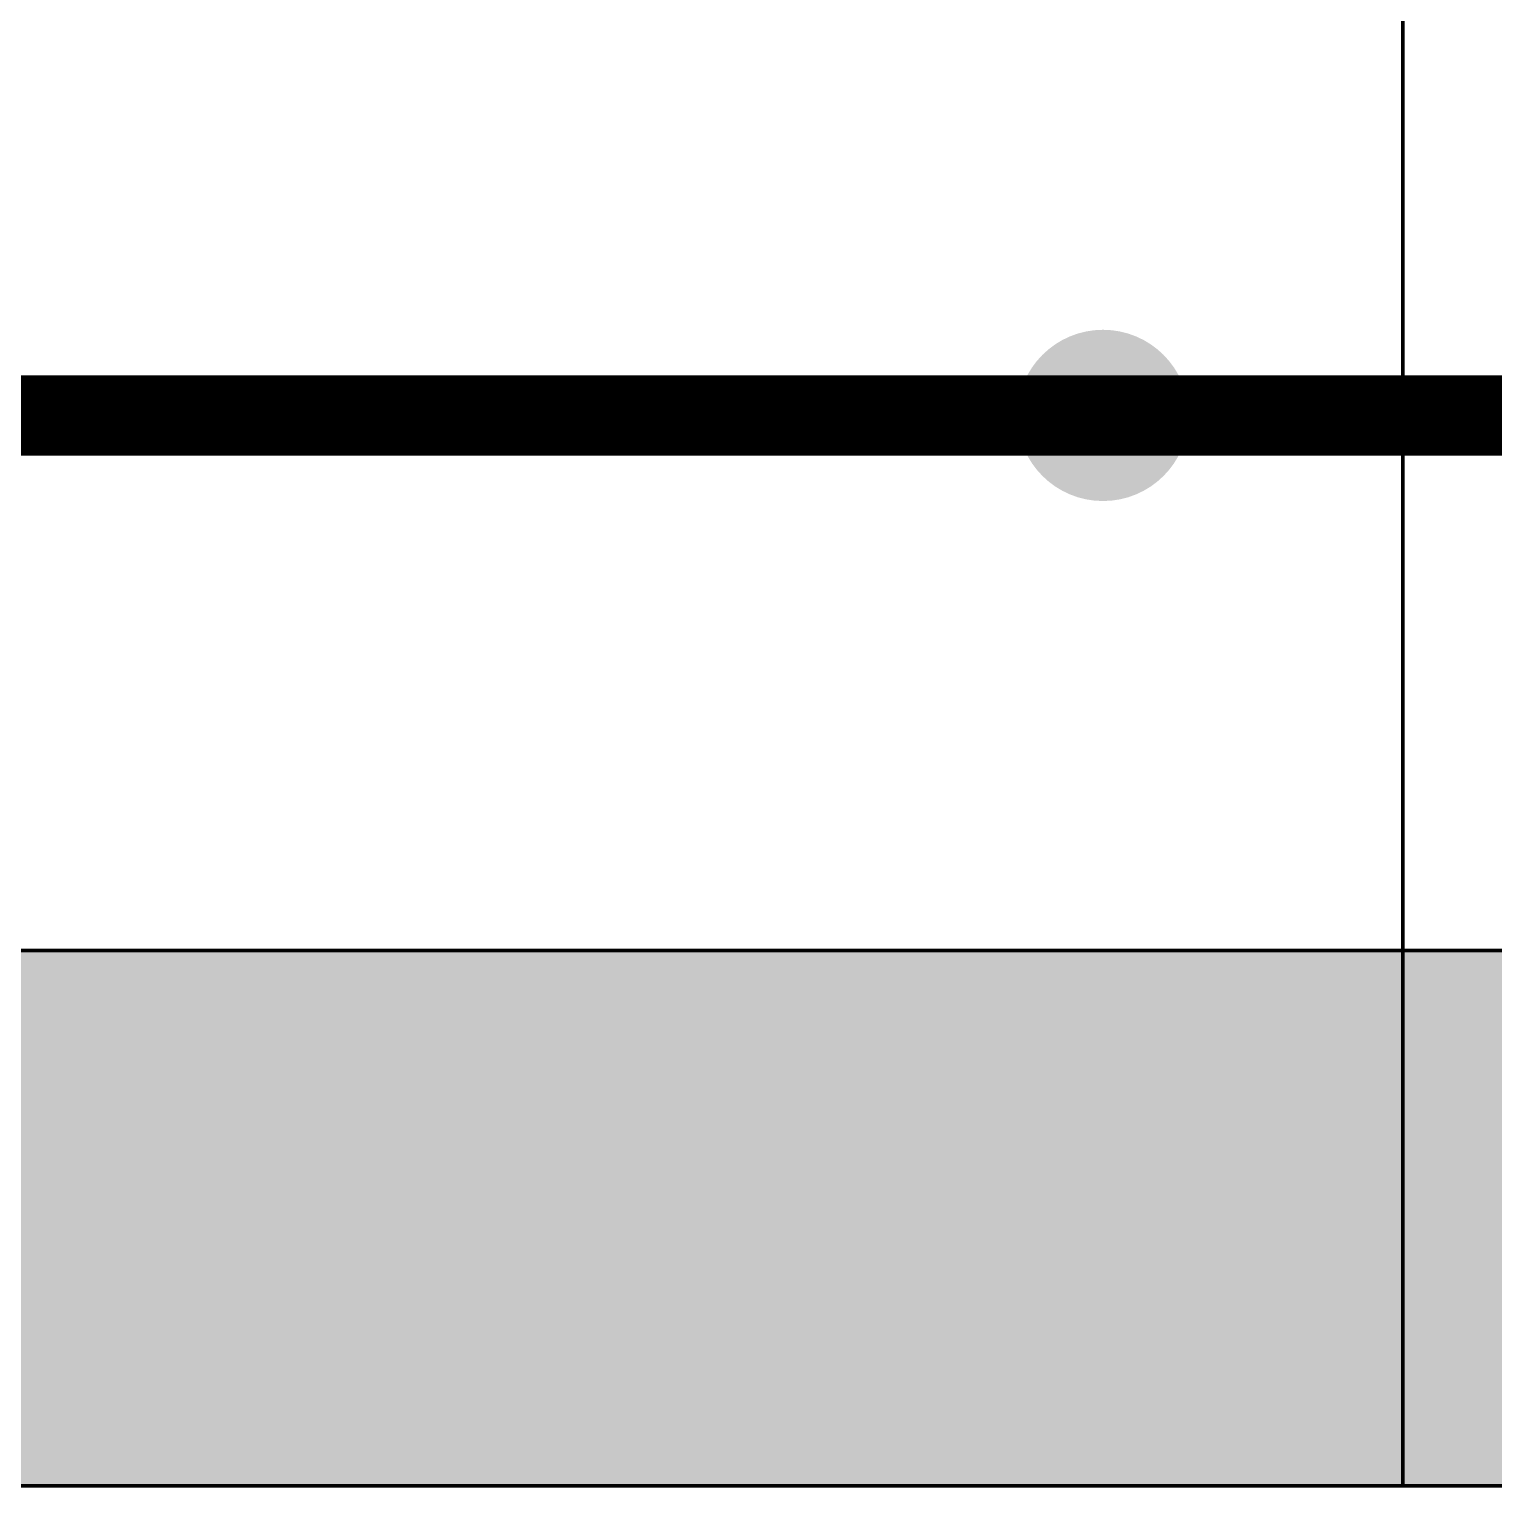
# Model space of a CAD drawing. Header units: millimetres. Extents: x -116965 to 323937, y 291661 to 566926.
# Drawn here: x -46088.8 to -45815.2, y 304837.4 to 305109.5 of the extents above; entities that cross this region are included whole.
import ezdxf

# ---------------------------------------------------------------- set-up
doc = ezdxf.new("R2010")
doc.units = ezdxf.units.MM
doc.layers.get('0').update_dxf_attribs({"lineweight": 18})
doc.layers.add('C00-00-00', color=7, linetype='Continuous')
doc.layers.add('C34-3A-40', color=7, linetype='Continuous', true_color=0x343a40)
doc.layers.add('C62-64-69', color=7, linetype='Continuous', true_color=0x626469)

msp = doc.modelspace()

# ---------------------------------------------------------------- hatches: boundary and pattern name
at = {"layer": 'C00-00-00'}
h = msp.add_hatch(color=256, dxfattribs=at)
edge = h.paths.add_edge_path()
edge.add_arc((-45888.231696, 305037.326092), 15.997765, 0, 360)
at = {"layer": 'C34-3A-40'}
h = msp.add_hatch(color=256, dxfattribs=at)
h.dxf.hatch_style = 2
h.paths.add_polyline_path([(-46532.141806, 304937.340052), (-45832.239512, 304937.340052), (-45832.239512, 304837.354008), (-46532.141806, 304837.354008)])
h = msp.add_hatch(color=256, dxfattribs=at)
h.dxf.hatch_style = 2
h.paths.add_polyline_path([(-45832.239512, 304937.340052), (-45432.267431, 304937.340052), (-45432.267431, 304837.354008), (-45832.239512, 304837.354008)])
at = {"layer": 'C62-64-69'}
h = msp.add_hatch(color=256, dxfattribs=at)
h.dxf.hatch_style = 2
h.paths.add_polyline_path([(-46116.199871, 304928.341308), (-46084.204337, 304928.341308), (-46084.204337, 304921.342283), (-46116.199871, 304921.342283)])
h = msp.add_hatch(color=256, dxfattribs=at)
h.dxf.hatch_style = 2
h.paths.add_polyline_path([(-46084.204337, 304928.341308), (-46052.208806, 304928.341308), (-46052.208806, 304921.342283), (-46084.204337, 304921.342283)])
h = msp.add_hatch(color=256, dxfattribs=at)
h.dxf.hatch_style = 2
h.paths.add_polyline_path([(-46084.204337, 304928.341308), (-46052.208806, 304928.341308), (-46052.208806, 304921.342283), (-46084.204337, 304921.342283)])
h = msp.add_hatch(color=256, dxfattribs=at)
h.dxf.hatch_style = 2
h.paths.add_polyline_path([(-46052.208806, 304928.341308), (-46020.213271, 304928.341308), (-46020.213271, 304921.342283), (-46052.208806, 304921.342283)])
h = msp.add_hatch(color=256, dxfattribs=at)
h.dxf.hatch_style = 2
h.paths.add_polyline_path([(-46052.208806, 304928.341308), (-46020.213271, 304928.341308), (-46020.213271, 304921.342283), (-46052.208806, 304921.342283)])
h = msp.add_hatch(color=256, dxfattribs=at)
h.dxf.hatch_style = 2
h.paths.add_polyline_path([(-46020.213271, 304928.341308), (-45988.217737, 304928.341308), (-45988.217737, 304921.342283), (-46020.213271, 304921.342283)])
h = msp.add_hatch(color=256, dxfattribs=at)
h.dxf.hatch_style = 2
h.paths.add_polyline_path([(-46020.213271, 304928.341308), (-45988.217737, 304928.341308), (-45988.217737, 304921.342283), (-46020.213271, 304921.342283)])
h = msp.add_hatch(color=256, dxfattribs=at)
h.dxf.hatch_style = 2
h.paths.add_polyline_path([(-45988.217737, 304928.341308), (-45956.222206, 304928.341308), (-45956.222206, 304921.342283), (-45988.217737, 304921.342283)])
h = msp.add_hatch(color=256, dxfattribs=at)
h.dxf.hatch_style = 2
h.paths.add_polyline_path([(-45988.217737, 304928.341308), (-45956.222206, 304928.341308), (-45956.222206, 304921.342283), (-45988.217737, 304921.342283)])
h = msp.add_hatch(color=256, dxfattribs=at)
h.dxf.hatch_style = 2
h.paths.add_polyline_path([(-45956.222206, 304928.341308), (-45924.226671, 304928.341308), (-45924.226671, 304921.342283), (-45956.222206, 304921.342283)])
h = msp.add_hatch(color=256, dxfattribs=at)
h.dxf.hatch_style = 2
h.paths.add_polyline_path([(-45924.226671, 304928.341308), (-45892.231137, 304928.341308), (-45892.231137, 304921.342283), (-45924.226671, 304921.342283)])
h = msp.add_hatch(color=256, dxfattribs=at)
h.dxf.hatch_style = 2
h.paths.add_polyline_path([(-45924.226671, 304928.341308), (-45892.231137, 304928.341308), (-45892.231137, 304921.342283), (-45924.226671, 304921.342283)])
h = msp.add_hatch(color=256, dxfattribs=at)
h.dxf.hatch_style = 2
h.paths.add_polyline_path([(-45892.231137, 304928.341308), (-45860.235606, 304928.341308), (-45860.235606, 304921.342283), (-45892.231137, 304921.342283)])
h = msp.add_hatch(color=256, dxfattribs=at)
h.dxf.hatch_style = 2
h.paths.add_polyline_path([(-45892.231137, 304928.341308), (-45860.235606, 304928.341308), (-45860.235606, 304921.342283), (-45892.231137, 304921.342283)])
h = msp.add_hatch(color=256, dxfattribs=at)
h.dxf.hatch_style = 2
h.paths.add_polyline_path([(-45860.235606, 304928.341308), (-45828.240071, 304928.341308), (-45828.240071, 304921.342283), (-45860.235606, 304921.342283)])
h = msp.add_hatch(color=256, dxfattribs=at)
h.dxf.hatch_style = 2
h.paths.add_polyline_path([(-45832.239512, 304928.341308), (-45800.243981, 304928.341308), (-45800.243981, 304921.342283), (-45832.239512, 304921.342283)])
h = msp.add_hatch(color=256, dxfattribs=at)
h.dxf.hatch_style = 2
h.paths.add_polyline_path([(-46116.199871, 304921.342283), (-46084.204337, 304921.342283), (-46084.204337, 304919.342564), (-46116.199871, 304919.342564)])
h = msp.add_hatch(color=256, dxfattribs=at)
h.dxf.hatch_style = 2
h.paths.add_polyline_path([(-46084.204337, 304921.342283), (-46052.208806, 304921.342283), (-46052.208806, 304919.342564), (-46084.204337, 304919.342564)])
h = msp.add_hatch(color=256, dxfattribs=at)
h.dxf.hatch_style = 2
h.paths.add_polyline_path([(-46084.204337, 304921.342283), (-46052.208806, 304921.342283), (-46052.208806, 304919.342564), (-46084.204337, 304919.342564)])
h = msp.add_hatch(color=256, dxfattribs=at)
h.dxf.hatch_style = 2
h.paths.add_polyline_path([(-46052.208806, 304921.342283), (-46020.213271, 304921.342283), (-46020.213271, 304919.342564), (-46052.208806, 304919.342564)])
h = msp.add_hatch(color=256, dxfattribs=at)
h.dxf.hatch_style = 2
h.paths.add_polyline_path([(-46052.208806, 304921.342283), (-46020.213271, 304921.342283), (-46020.213271, 304919.342564), (-46052.208806, 304919.342564)])
h = msp.add_hatch(color=256, dxfattribs=at)
h.dxf.hatch_style = 2
h.paths.add_polyline_path([(-46020.213271, 304921.342283), (-45988.217737, 304921.342283), (-45988.217737, 304919.342564), (-46020.213271, 304919.342564)])
h = msp.add_hatch(color=256, dxfattribs=at)
h.dxf.hatch_style = 2
h.paths.add_polyline_path([(-46020.213271, 304921.342283), (-45988.217737, 304921.342283), (-45988.217737, 304919.342564), (-46020.213271, 304919.342564)])
h = msp.add_hatch(color=256, dxfattribs=at)
h.dxf.hatch_style = 2
h.paths.add_polyline_path([(-45988.217737, 304921.342283), (-45956.222206, 304921.342283), (-45956.222206, 304919.342564), (-45988.217737, 304919.342564)])
h = msp.add_hatch(color=256, dxfattribs=at)
h.dxf.hatch_style = 2
h.paths.add_polyline_path([(-45988.217737, 304921.342283), (-45956.222206, 304921.342283), (-45956.222206, 304919.342564), (-45988.217737, 304919.342564)])
h = msp.add_hatch(color=256, dxfattribs=at)
h.dxf.hatch_style = 2
h.paths.add_polyline_path([(-45956.222206, 304921.342283), (-45924.226671, 304921.342283), (-45924.226671, 304919.342564), (-45956.222206, 304919.342564)])
h = msp.add_hatch(color=256, dxfattribs=at)
h.dxf.hatch_style = 2
h.paths.add_polyline_path([(-45924.226671, 304921.342283), (-45892.231137, 304921.342283), (-45892.231137, 304919.342564), (-45924.226671, 304919.342564)])
h = msp.add_hatch(color=256, dxfattribs=at)
h.dxf.hatch_style = 2
h.paths.add_polyline_path([(-45924.226671, 304921.342283), (-45892.231137, 304921.342283), (-45892.231137, 304919.342564), (-45924.226671, 304919.342564)])
h = msp.add_hatch(color=256, dxfattribs=at)
h.dxf.hatch_style = 2
h.paths.add_polyline_path([(-45892.231137, 304921.342283), (-45860.235606, 304921.342283), (-45860.235606, 304919.342564), (-45892.231137, 304919.342564)])
h = msp.add_hatch(color=256, dxfattribs=at)
h.dxf.hatch_style = 2
h.paths.add_polyline_path([(-45892.231137, 304921.342283), (-45860.235606, 304921.342283), (-45860.235606, 304919.342564), (-45892.231137, 304919.342564)])
h = msp.add_hatch(color=256, dxfattribs=at)
h.dxf.hatch_style = 2
h.paths.add_polyline_path([(-45860.235606, 304921.342283), (-45828.240071, 304921.342283), (-45828.240071, 304919.342564), (-45860.235606, 304919.342564)])
h = msp.add_hatch(color=256, dxfattribs=at)
h.dxf.hatch_style = 2
h.paths.add_polyline_path([(-45832.239512, 304921.342283), (-45800.243981, 304921.342283), (-45800.243981, 304919.342564), (-45832.239512, 304919.342564)])
h = msp.add_hatch(color=256, dxfattribs=at)
h.dxf.hatch_style = 2
h.paths.add_polyline_path([(-46116.199871, 304919.342564), (-46084.204337, 304919.342564), (-46084.204337, 304912.343539), (-46116.199871, 304912.343539)])
h = msp.add_hatch(color=256, dxfattribs=at)
h.dxf.hatch_style = 2
h.paths.add_polyline_path([(-46084.204337, 304919.342564), (-46052.208806, 304919.342564), (-46052.208806, 304912.343539), (-46084.204337, 304912.343539)])
h = msp.add_hatch(color=256, dxfattribs=at)
h.dxf.hatch_style = 2
h.paths.add_polyline_path([(-46084.204337, 304919.342564), (-46052.208806, 304919.342564), (-46052.208806, 304912.343539), (-46084.204337, 304912.343539)])
h = msp.add_hatch(color=256, dxfattribs=at)
h.dxf.hatch_style = 2
h.paths.add_polyline_path([(-46052.208806, 304919.342564), (-46020.213271, 304919.342564), (-46020.213271, 304912.343539), (-46052.208806, 304912.343539)])
h = msp.add_hatch(color=256, dxfattribs=at)
h.dxf.hatch_style = 2
h.paths.add_polyline_path([(-46052.208806, 304919.342564), (-46020.213271, 304919.342564), (-46020.213271, 304912.343539), (-46052.208806, 304912.343539)])
h = msp.add_hatch(color=256, dxfattribs=at)
h.dxf.hatch_style = 2
h.paths.add_polyline_path([(-46020.213271, 304919.342564), (-45988.217737, 304919.342564), (-45988.217737, 304912.343539), (-46020.213271, 304912.343539)])
h = msp.add_hatch(color=256, dxfattribs=at)
h.dxf.hatch_style = 2
h.paths.add_polyline_path([(-46020.213271, 304919.342564), (-45988.217737, 304919.342564), (-45988.217737, 304912.343539), (-46020.213271, 304912.343539)])
h = msp.add_hatch(color=256, dxfattribs=at)
h.dxf.hatch_style = 2
h.paths.add_polyline_path([(-45988.217737, 304919.342564), (-45956.222206, 304919.342564), (-45956.222206, 304912.343539), (-45988.217737, 304912.343539)])
h = msp.add_hatch(color=256, dxfattribs=at)
h.dxf.hatch_style = 2
h.paths.add_polyline_path([(-45988.217737, 304919.342564), (-45956.222206, 304919.342564), (-45956.222206, 304912.343539), (-45988.217737, 304912.343539)])
h = msp.add_hatch(color=256, dxfattribs=at)
h.dxf.hatch_style = 2
h.paths.add_polyline_path([(-45956.222206, 304919.342564), (-45924.226671, 304919.342564), (-45924.226671, 304912.343539), (-45956.222206, 304912.343539)])
h = msp.add_hatch(color=256, dxfattribs=at)
h.dxf.hatch_style = 2
h.paths.add_polyline_path([(-45924.226671, 304919.342564), (-45892.231137, 304919.342564), (-45892.231137, 304912.343539), (-45924.226671, 304912.343539)])
h = msp.add_hatch(color=256, dxfattribs=at)
h.dxf.hatch_style = 2
h.paths.add_polyline_path([(-45924.226671, 304919.342564), (-45892.231137, 304919.342564), (-45892.231137, 304912.343539), (-45924.226671, 304912.343539)])
h = msp.add_hatch(color=256, dxfattribs=at)
h.dxf.hatch_style = 2
h.paths.add_polyline_path([(-45892.231137, 304919.342564), (-45860.235606, 304919.342564), (-45860.235606, 304912.343539), (-45892.231137, 304912.343539)])
h = msp.add_hatch(color=256, dxfattribs=at)
h.dxf.hatch_style = 2
h.paths.add_polyline_path([(-45892.231137, 304919.342564), (-45860.235606, 304919.342564), (-45860.235606, 304912.343539), (-45892.231137, 304912.343539)])
h = msp.add_hatch(color=256, dxfattribs=at)
h.dxf.hatch_style = 2
h.paths.add_polyline_path([(-45860.235606, 304919.342564), (-45828.240071, 304919.342564), (-45828.240071, 304912.343539), (-45860.235606, 304912.343539)])
h = msp.add_hatch(color=256, dxfattribs=at)
h.dxf.hatch_style = 2
h.paths.add_polyline_path([(-45832.239512, 304919.342564), (-45800.243981, 304919.342564), (-45800.243981, 304912.343539), (-45832.239512, 304912.343539)])
h = msp.add_hatch(color=256, dxfattribs=at)
h.dxf.hatch_style = 2
h.paths.add_polyline_path([(-46116.199871, 304912.343539), (-46084.204337, 304912.343539), (-46084.204337, 304910.34382), (-46116.199871, 304910.34382)])
h = msp.add_hatch(color=256, dxfattribs=at)
h.dxf.hatch_style = 2
h.paths.add_polyline_path([(-46084.204337, 304912.343539), (-46052.208806, 304912.343539), (-46052.208806, 304910.34382), (-46084.204337, 304910.34382)])
h = msp.add_hatch(color=256, dxfattribs=at)
h.dxf.hatch_style = 2
h.paths.add_polyline_path([(-46084.204337, 304912.343539), (-46052.208806, 304912.343539), (-46052.208806, 304910.34382), (-46084.204337, 304910.34382)])
h = msp.add_hatch(color=256, dxfattribs=at)
h.dxf.hatch_style = 2
h.paths.add_polyline_path([(-46052.208806, 304912.343539), (-46020.213271, 304912.343539), (-46020.213271, 304910.34382), (-46052.208806, 304910.34382)])
h = msp.add_hatch(color=256, dxfattribs=at)
h.dxf.hatch_style = 2
h.paths.add_polyline_path([(-46052.208806, 304912.343539), (-46020.213271, 304912.343539), (-46020.213271, 304910.34382), (-46052.208806, 304910.34382)])
h = msp.add_hatch(color=256, dxfattribs=at)
h.dxf.hatch_style = 2
h.paths.add_polyline_path([(-46020.213271, 304912.343539), (-45988.217737, 304912.343539), (-45988.217737, 304910.34382), (-46020.213271, 304910.34382)])
h = msp.add_hatch(color=256, dxfattribs=at)
h.dxf.hatch_style = 2
h.paths.add_polyline_path([(-46020.213271, 304912.343539), (-45988.217737, 304912.343539), (-45988.217737, 304910.34382), (-46020.213271, 304910.34382)])
h = msp.add_hatch(color=256, dxfattribs=at)
h.dxf.hatch_style = 2
h.paths.add_polyline_path([(-45988.217737, 304912.343539), (-45956.222206, 304912.343539), (-45956.222206, 304910.34382), (-45988.217737, 304910.34382)])
h = msp.add_hatch(color=256, dxfattribs=at)
h.dxf.hatch_style = 2
h.paths.add_polyline_path([(-45988.217737, 304912.343539), (-45956.222206, 304912.343539), (-45956.222206, 304910.34382), (-45988.217737, 304910.34382)])
h = msp.add_hatch(color=256, dxfattribs=at)
h.dxf.hatch_style = 2
h.paths.add_polyline_path([(-45956.222206, 304912.343539), (-45924.226671, 304912.343539), (-45924.226671, 304910.34382), (-45956.222206, 304910.34382)])
h = msp.add_hatch(color=256, dxfattribs=at)
h.dxf.hatch_style = 2
h.paths.add_polyline_path([(-45924.226671, 304912.343539), (-45892.231137, 304912.343539), (-45892.231137, 304910.34382), (-45924.226671, 304910.34382)])
h = msp.add_hatch(color=256, dxfattribs=at)
h.dxf.hatch_style = 2
h.paths.add_polyline_path([(-45924.226671, 304912.343539), (-45892.231137, 304912.343539), (-45892.231137, 304910.34382), (-45924.226671, 304910.34382)])
h = msp.add_hatch(color=256, dxfattribs=at)
h.dxf.hatch_style = 2
h.paths.add_polyline_path([(-45892.231137, 304912.343539), (-45860.235606, 304912.343539), (-45860.235606, 304910.34382), (-45892.231137, 304910.34382)])
h = msp.add_hatch(color=256, dxfattribs=at)
h.dxf.hatch_style = 2
h.paths.add_polyline_path([(-45892.231137, 304912.343539), (-45860.235606, 304912.343539), (-45860.235606, 304910.34382), (-45892.231137, 304910.34382)])
h = msp.add_hatch(color=256, dxfattribs=at)
h.dxf.hatch_style = 2
h.paths.add_polyline_path([(-45860.235606, 304912.343539), (-45828.240071, 304912.343539), (-45828.240071, 304910.34382), (-45860.235606, 304910.34382)])
h = msp.add_hatch(color=256, dxfattribs=at)
h.dxf.hatch_style = 2
h.paths.add_polyline_path([(-45832.239512, 304912.343539), (-45800.243981, 304912.343539), (-45800.243981, 304910.34382), (-45832.239512, 304910.34382)])
h = msp.add_hatch(color=256, dxfattribs=at)
h.dxf.hatch_style = 2
h.paths.add_polyline_path([(-46116.199871, 304910.34382), (-46084.204337, 304910.34382), (-46084.204337, 304903.344795), (-46116.199871, 304903.344795)])
h = msp.add_hatch(color=256, dxfattribs=at)
h.dxf.hatch_style = 2
h.paths.add_polyline_path([(-46084.204337, 304910.34382), (-46052.208806, 304910.34382), (-46052.208806, 304903.344795), (-46084.204337, 304903.344795)])
h = msp.add_hatch(color=256, dxfattribs=at)
h.dxf.hatch_style = 2
h.paths.add_polyline_path([(-46084.204337, 304910.34382), (-46052.208806, 304910.34382), (-46052.208806, 304903.344795), (-46084.204337, 304903.344795)])
h = msp.add_hatch(color=256, dxfattribs=at)
h.dxf.hatch_style = 2
h.paths.add_polyline_path([(-46052.208806, 304910.34382), (-46020.213271, 304910.34382), (-46020.213271, 304903.344795), (-46052.208806, 304903.344795)])
h = msp.add_hatch(color=256, dxfattribs=at)
h.dxf.hatch_style = 2
h.paths.add_polyline_path([(-46052.208806, 304910.34382), (-46020.213271, 304910.34382), (-46020.213271, 304903.344795), (-46052.208806, 304903.344795)])
h = msp.add_hatch(color=256, dxfattribs=at)
h.dxf.hatch_style = 2
h.paths.add_polyline_path([(-46020.213271, 304910.34382), (-45988.217737, 304910.34382), (-45988.217737, 304903.344795), (-46020.213271, 304903.344795)])
h = msp.add_hatch(color=256, dxfattribs=at)
h.dxf.hatch_style = 2
h.paths.add_polyline_path([(-46020.213271, 304910.34382), (-45988.217737, 304910.34382), (-45988.217737, 304903.344795), (-46020.213271, 304903.344795)])
h = msp.add_hatch(color=256, dxfattribs=at)
h.dxf.hatch_style = 2
h.paths.add_polyline_path([(-45988.217737, 304910.34382), (-45956.222206, 304910.34382), (-45956.222206, 304903.344795), (-45988.217737, 304903.344795)])
h = msp.add_hatch(color=256, dxfattribs=at)
h.dxf.hatch_style = 2
h.paths.add_polyline_path([(-45988.217737, 304910.34382), (-45956.222206, 304910.34382), (-45956.222206, 304903.344795), (-45988.217737, 304903.344795)])
h = msp.add_hatch(color=256, dxfattribs=at)
h.dxf.hatch_style = 2
h.paths.add_polyline_path([(-45956.222206, 304910.34382), (-45924.226671, 304910.34382), (-45924.226671, 304903.344795), (-45956.222206, 304903.344795)])
h = msp.add_hatch(color=256, dxfattribs=at)
h.dxf.hatch_style = 2
h.paths.add_polyline_path([(-45924.226671, 304910.34382), (-45892.231137, 304910.34382), (-45892.231137, 304903.344795), (-45924.226671, 304903.344795)])
h = msp.add_hatch(color=256, dxfattribs=at)
h.dxf.hatch_style = 2
h.paths.add_polyline_path([(-45924.226671, 304910.34382), (-45892.231137, 304910.34382), (-45892.231137, 304903.344795), (-45924.226671, 304903.344795)])
h = msp.add_hatch(color=256, dxfattribs=at)
h.dxf.hatch_style = 2
h.paths.add_polyline_path([(-45892.231137, 304910.34382), (-45860.235606, 304910.34382), (-45860.235606, 304903.344795), (-45892.231137, 304903.344795)])
h = msp.add_hatch(color=256, dxfattribs=at)
h.dxf.hatch_style = 2
h.paths.add_polyline_path([(-45892.231137, 304910.34382), (-45860.235606, 304910.34382), (-45860.235606, 304903.344795), (-45892.231137, 304903.344795)])
h = msp.add_hatch(color=256, dxfattribs=at)
h.dxf.hatch_style = 2
h.paths.add_polyline_path([(-45860.235606, 304910.34382), (-45828.240071, 304910.34382), (-45828.240071, 304903.344795), (-45860.235606, 304903.344795)])
h = msp.add_hatch(color=256, dxfattribs=at)
h.dxf.hatch_style = 2
h.paths.add_polyline_path([(-45832.239512, 304910.34382), (-45800.243981, 304910.34382), (-45800.243981, 304903.344795), (-45832.239512, 304903.344795)])
h = msp.add_hatch(color=256, dxfattribs=at)
h.dxf.hatch_style = 2
h.paths.add_polyline_path([(-46116.199871, 304903.344795), (-46084.204337, 304903.344795), (-46084.204337, 304901.345077), (-46116.199871, 304901.345077)])
h = msp.add_hatch(color=256, dxfattribs=at)
h.dxf.hatch_style = 2
h.paths.add_polyline_path([(-46116.199871, 304901.345077), (-46084.204337, 304901.345077), (-46084.204337, 304894.346051), (-46116.199871, 304894.346051)])
h = msp.add_hatch(color=256, dxfattribs=at)
h.dxf.hatch_style = 2
h.paths.add_polyline_path([(-46084.204337, 304903.344795), (-46052.208806, 304903.344795), (-46052.208806, 304901.345077), (-46084.204337, 304901.345077)])
h = msp.add_hatch(color=256, dxfattribs=at)
h.dxf.hatch_style = 2
h.paths.add_polyline_path([(-46084.204337, 304903.344795), (-46052.208806, 304903.344795), (-46052.208806, 304901.345077), (-46084.204337, 304901.345077)])
h = msp.add_hatch(color=256, dxfattribs=at)
h.dxf.hatch_style = 2
h.paths.add_polyline_path([(-46084.204337, 304901.345077), (-46052.208806, 304901.345077), (-46052.208806, 304894.346051), (-46084.204337, 304894.346051)])
h = msp.add_hatch(color=256, dxfattribs=at)
h.dxf.hatch_style = 2
h.paths.add_polyline_path([(-46084.204337, 304901.345077), (-46052.208806, 304901.345077), (-46052.208806, 304894.346051), (-46084.204337, 304894.346051)])
h = msp.add_hatch(color=256, dxfattribs=at)
h.dxf.hatch_style = 2
h.paths.add_polyline_path([(-46052.208806, 304903.344795), (-46020.213271, 304903.344795), (-46020.213271, 304901.345077), (-46052.208806, 304901.345077)])
h = msp.add_hatch(color=256, dxfattribs=at)
h.dxf.hatch_style = 2
h.paths.add_polyline_path([(-46052.208806, 304903.344795), (-46020.213271, 304903.344795), (-46020.213271, 304901.345077), (-46052.208806, 304901.345077)])
h = msp.add_hatch(color=256, dxfattribs=at)
h.dxf.hatch_style = 2
h.paths.add_polyline_path([(-46052.208806, 304901.345077), (-46020.213271, 304901.345077), (-46020.213271, 304894.346051), (-46052.208806, 304894.346051)])
h = msp.add_hatch(color=256, dxfattribs=at)
h.dxf.hatch_style = 2
h.paths.add_polyline_path([(-46052.208806, 304901.345077), (-46020.213271, 304901.345077), (-46020.213271, 304894.346051), (-46052.208806, 304894.346051)])
h = msp.add_hatch(color=256, dxfattribs=at)
h.dxf.hatch_style = 2
h.paths.add_polyline_path([(-46020.213271, 304903.344795), (-45988.217737, 304903.344795), (-45988.217737, 304901.345077), (-46020.213271, 304901.345077)])
h = msp.add_hatch(color=256, dxfattribs=at)
h.dxf.hatch_style = 2
h.paths.add_polyline_path([(-46020.213271, 304903.344795), (-45988.217737, 304903.344795), (-45988.217737, 304901.345077), (-46020.213271, 304901.345077)])
h = msp.add_hatch(color=256, dxfattribs=at)
h.dxf.hatch_style = 2
h.paths.add_polyline_path([(-46020.213271, 304901.345077), (-45988.217737, 304901.345077), (-45988.217737, 304894.346051), (-46020.213271, 304894.346051)])
h = msp.add_hatch(color=256, dxfattribs=at)
h.dxf.hatch_style = 2
h.paths.add_polyline_path([(-46020.213271, 304901.345077), (-45988.217737, 304901.345077), (-45988.217737, 304894.346051), (-46020.213271, 304894.346051)])
h = msp.add_hatch(color=256, dxfattribs=at)
h.dxf.hatch_style = 2
h.paths.add_polyline_path([(-45988.217737, 304903.344795), (-45956.222206, 304903.344795), (-45956.222206, 304901.345077), (-45988.217737, 304901.345077)])
h = msp.add_hatch(color=256, dxfattribs=at)
h.dxf.hatch_style = 2
h.paths.add_polyline_path([(-45988.217737, 304903.344795), (-45956.222206, 304903.344795), (-45956.222206, 304901.345077), (-45988.217737, 304901.345077)])
h = msp.add_hatch(color=256, dxfattribs=at)
h.dxf.hatch_style = 2
h.paths.add_polyline_path([(-45988.217737, 304901.345077), (-45956.222206, 304901.345077), (-45956.222206, 304894.346051), (-45988.217737, 304894.346051)])
h = msp.add_hatch(color=256, dxfattribs=at)
h.dxf.hatch_style = 2
h.paths.add_polyline_path([(-45988.217737, 304901.345077), (-45956.222206, 304901.345077), (-45956.222206, 304894.346051), (-45988.217737, 304894.346051)])
h = msp.add_hatch(color=256, dxfattribs=at)
h.dxf.hatch_style = 2
h.paths.add_polyline_path([(-45956.222206, 304903.344795), (-45924.226671, 304903.344795), (-45924.226671, 304901.345077), (-45956.222206, 304901.345077)])
h = msp.add_hatch(color=256, dxfattribs=at)
h.dxf.hatch_style = 2
h.paths.add_polyline_path([(-45956.222206, 304901.345077), (-45924.226671, 304901.345077), (-45924.226671, 304894.346051), (-45956.222206, 304894.346051)])
h = msp.add_hatch(color=256, dxfattribs=at)
h.dxf.hatch_style = 2
h.paths.add_polyline_path([(-45924.226671, 304903.344795), (-45892.231137, 304903.344795), (-45892.231137, 304901.345077), (-45924.226671, 304901.345077)])
h = msp.add_hatch(color=256, dxfattribs=at)
h.dxf.hatch_style = 2
h.paths.add_polyline_path([(-45924.226671, 304903.344795), (-45892.231137, 304903.344795), (-45892.231137, 304901.345077), (-45924.226671, 304901.345077)])
h = msp.add_hatch(color=256, dxfattribs=at)
h.dxf.hatch_style = 2
h.paths.add_polyline_path([(-45924.226671, 304901.345077), (-45892.231137, 304901.345077), (-45892.231137, 304894.346051), (-45924.226671, 304894.346051)])
h = msp.add_hatch(color=256, dxfattribs=at)
h.dxf.hatch_style = 2
h.paths.add_polyline_path([(-45924.226671, 304901.345077), (-45892.231137, 304901.345077), (-45892.231137, 304894.346051), (-45924.226671, 304894.346051)])
h = msp.add_hatch(color=256, dxfattribs=at)
h.dxf.hatch_style = 2
h.paths.add_polyline_path([(-45892.231137, 304903.344795), (-45860.235606, 304903.344795), (-45860.235606, 304901.345077), (-45892.231137, 304901.345077)])
h = msp.add_hatch(color=256, dxfattribs=at)
h.dxf.hatch_style = 2
h.paths.add_polyline_path([(-45892.231137, 304903.344795), (-45860.235606, 304903.344795), (-45860.235606, 304901.345077), (-45892.231137, 304901.345077)])
h = msp.add_hatch(color=256, dxfattribs=at)
h.dxf.hatch_style = 2
h.paths.add_polyline_path([(-45892.231137, 304901.345077), (-45860.235606, 304901.345077), (-45860.235606, 304894.346051), (-45892.231137, 304894.346051)])
h = msp.add_hatch(color=256, dxfattribs=at)
h.dxf.hatch_style = 2
h.paths.add_polyline_path([(-45892.231137, 304901.345077), (-45860.235606, 304901.345077), (-45860.235606, 304894.346051), (-45892.231137, 304894.346051)])
h = msp.add_hatch(color=256, dxfattribs=at)
h.dxf.hatch_style = 2
h.paths.add_polyline_path([(-45860.235606, 304903.344795), (-45828.240071, 304903.344795), (-45828.240071, 304901.345077), (-45860.235606, 304901.345077)])
h = msp.add_hatch(color=256, dxfattribs=at)
h.dxf.hatch_style = 2
h.paths.add_polyline_path([(-45860.235606, 304901.345077), (-45828.240071, 304901.345077), (-45828.240071, 304894.346051), (-45860.235606, 304894.346051)])
h = msp.add_hatch(color=256, dxfattribs=at)
h.dxf.hatch_style = 2
h.paths.add_polyline_path([(-45832.239512, 304903.344795), (-45800.243981, 304903.344795), (-45800.243981, 304901.345077), (-45832.239512, 304901.345077)])
h = msp.add_hatch(color=256, dxfattribs=at)
h.dxf.hatch_style = 2
h.paths.add_polyline_path([(-45832.239512, 304901.345077), (-45800.243981, 304901.345077), (-45800.243981, 304894.346051), (-45832.239512, 304894.346051)])
h = msp.add_hatch(color=256, dxfattribs=at)
h.dxf.hatch_style = 2
h.paths.add_polyline_path([(-46116.199871, 304894.346051), (-46084.204337, 304894.346051), (-46084.204337, 304892.346333), (-46116.199871, 304892.346333)])
h = msp.add_hatch(color=256, dxfattribs=at)
h.dxf.hatch_style = 2
h.paths.add_polyline_path([(-46084.204337, 304894.346051), (-46052.208806, 304894.346051), (-46052.208806, 304892.346333), (-46084.204337, 304892.346333)])
h = msp.add_hatch(color=256, dxfattribs=at)
h.dxf.hatch_style = 2
h.paths.add_polyline_path([(-46084.204337, 304894.346051), (-46052.208806, 304894.346051), (-46052.208806, 304892.346333), (-46084.204337, 304892.346333)])
h = msp.add_hatch(color=256, dxfattribs=at)
h.dxf.hatch_style = 2
h.paths.add_polyline_path([(-46052.208806, 304894.346051), (-46020.213271, 304894.346051), (-46020.213271, 304892.346333), (-46052.208806, 304892.346333)])
h = msp.add_hatch(color=256, dxfattribs=at)
h.dxf.hatch_style = 2
h.paths.add_polyline_path([(-46052.208806, 304894.346051), (-46020.213271, 304894.346051), (-46020.213271, 304892.346333), (-46052.208806, 304892.346333)])
h = msp.add_hatch(color=256, dxfattribs=at)
h.dxf.hatch_style = 2
h.paths.add_polyline_path([(-46020.213271, 304894.346051), (-45988.217737, 304894.346051), (-45988.217737, 304892.346333), (-46020.213271, 304892.346333)])
h = msp.add_hatch(color=256, dxfattribs=at)
h.dxf.hatch_style = 2
h.paths.add_polyline_path([(-46020.213271, 304894.346051), (-45988.217737, 304894.346051), (-45988.217737, 304892.346333), (-46020.213271, 304892.346333)])
h = msp.add_hatch(color=256, dxfattribs=at)
h.dxf.hatch_style = 2
h.paths.add_polyline_path([(-45988.217737, 304894.346051), (-45956.222206, 304894.346051), (-45956.222206, 304892.346333), (-45988.217737, 304892.346333)])
h = msp.add_hatch(color=256, dxfattribs=at)
h.dxf.hatch_style = 2
h.paths.add_polyline_path([(-45988.217737, 304894.346051), (-45956.222206, 304894.346051), (-45956.222206, 304892.346333), (-45988.217737, 304892.346333)])
h = msp.add_hatch(color=256, dxfattribs=at)
h.dxf.hatch_style = 2
h.paths.add_polyline_path([(-45956.222206, 304894.346051), (-45924.226671, 304894.346051), (-45924.226671, 304892.346333), (-45956.222206, 304892.346333)])
h = msp.add_hatch(color=256, dxfattribs=at)
h.dxf.hatch_style = 2
h.paths.add_polyline_path([(-45924.226671, 304894.346051), (-45892.231137, 304894.346051), (-45892.231137, 304892.346333), (-45924.226671, 304892.346333)])
h = msp.add_hatch(color=256, dxfattribs=at)
h.dxf.hatch_style = 2
h.paths.add_polyline_path([(-45924.226671, 304894.346051), (-45892.231137, 304894.346051), (-45892.231137, 304892.346333), (-45924.226671, 304892.346333)])
h = msp.add_hatch(color=256, dxfattribs=at)
h.dxf.hatch_style = 2
h.paths.add_polyline_path([(-45892.231137, 304894.346051), (-45860.235606, 304894.346051), (-45860.235606, 304892.346333), (-45892.231137, 304892.346333)])
h = msp.add_hatch(color=256, dxfattribs=at)
h.dxf.hatch_style = 2
h.paths.add_polyline_path([(-45892.231137, 304894.346051), (-45860.235606, 304894.346051), (-45860.235606, 304892.346333), (-45892.231137, 304892.346333)])
h = msp.add_hatch(color=256, dxfattribs=at)
h.dxf.hatch_style = 2
h.paths.add_polyline_path([(-45860.235606, 304894.346051), (-45828.240071, 304894.346051), (-45828.240071, 304892.346333), (-45860.235606, 304892.346333)])
h = msp.add_hatch(color=256, dxfattribs=at)
h.dxf.hatch_style = 2
h.paths.add_polyline_path([(-45832.239512, 304894.346051), (-45800.243981, 304894.346051), (-45800.243981, 304892.346333), (-45832.239512, 304892.346333)])
h = msp.add_hatch(color=256, dxfattribs=at)
h.dxf.hatch_style = 2
h.paths.add_polyline_path([(-46116.199871, 304892.346333), (-46084.204337, 304892.346333), (-46084.204337, 304885.347308), (-46116.199871, 304885.347308)])
h = msp.add_hatch(color=256, dxfattribs=at)
h.dxf.hatch_style = 2
h.paths.add_polyline_path([(-46084.204337, 304892.346333), (-46052.208806, 304892.346333), (-46052.208806, 304885.347308), (-46084.204337, 304885.347308)])
h = msp.add_hatch(color=256, dxfattribs=at)
h.dxf.hatch_style = 2
h.paths.add_polyline_path([(-46084.204337, 304892.346333), (-46052.208806, 304892.346333), (-46052.208806, 304885.347308), (-46084.204337, 304885.347308)])
h = msp.add_hatch(color=256, dxfattribs=at)
h.dxf.hatch_style = 2
h.paths.add_polyline_path([(-46052.208806, 304892.346333), (-46020.213271, 304892.346333), (-46020.213271, 304885.347308), (-46052.208806, 304885.347308)])
h = msp.add_hatch(color=256, dxfattribs=at)
h.dxf.hatch_style = 2
h.paths.add_polyline_path([(-46052.208806, 304892.346333), (-46020.213271, 304892.346333), (-46020.213271, 304885.347308), (-46052.208806, 304885.347308)])
h = msp.add_hatch(color=256, dxfattribs=at)
h.dxf.hatch_style = 2
h.paths.add_polyline_path([(-46020.213271, 304892.346333), (-45988.217737, 304892.346333), (-45988.217737, 304885.347308), (-46020.213271, 304885.347308)])
h = msp.add_hatch(color=256, dxfattribs=at)
h.dxf.hatch_style = 2
h.paths.add_polyline_path([(-46020.213271, 304892.346333), (-45988.217737, 304892.346333), (-45988.217737, 304885.347308), (-46020.213271, 304885.347308)])
h = msp.add_hatch(color=256, dxfattribs=at)
h.dxf.hatch_style = 2
h.paths.add_polyline_path([(-45988.217737, 304892.346333), (-45956.222206, 304892.346333), (-45956.222206, 304885.347308), (-45988.217737, 304885.347308)])
h = msp.add_hatch(color=256, dxfattribs=at)
h.dxf.hatch_style = 2
h.paths.add_polyline_path([(-45988.217737, 304892.346333), (-45956.222206, 304892.346333), (-45956.222206, 304885.347308), (-45988.217737, 304885.347308)])
h = msp.add_hatch(color=256, dxfattribs=at)
h.dxf.hatch_style = 2
h.paths.add_polyline_path([(-45956.222206, 304892.346333), (-45924.226671, 304892.346333), (-45924.226671, 304885.347308), (-45956.222206, 304885.347308)])
h = msp.add_hatch(color=256, dxfattribs=at)
h.dxf.hatch_style = 2
h.paths.add_polyline_path([(-45924.226671, 304892.346333), (-45892.231137, 304892.346333), (-45892.231137, 304885.347308), (-45924.226671, 304885.347308)])
h = msp.add_hatch(color=256, dxfattribs=at)
h.dxf.hatch_style = 2
h.paths.add_polyline_path([(-45924.226671, 304892.346333), (-45892.231137, 304892.346333), (-45892.231137, 304885.347308), (-45924.226671, 304885.347308)])
h = msp.add_hatch(color=256, dxfattribs=at)
h.dxf.hatch_style = 2
h.paths.add_polyline_path([(-45892.231137, 304892.346333), (-45860.235606, 304892.346333), (-45860.235606, 304885.347308), (-45892.231137, 304885.347308)])
h = msp.add_hatch(color=256, dxfattribs=at)
h.dxf.hatch_style = 2
h.paths.add_polyline_path([(-45892.231137, 304892.346333), (-45860.235606, 304892.346333), (-45860.235606, 304885.347308), (-45892.231137, 304885.347308)])
h = msp.add_hatch(color=256, dxfattribs=at)
h.dxf.hatch_style = 2
h.paths.add_polyline_path([(-45860.235606, 304892.346333), (-45828.240071, 304892.346333), (-45828.240071, 304885.347308), (-45860.235606, 304885.347308)])
h = msp.add_hatch(color=256, dxfattribs=at)
h.dxf.hatch_style = 2
h.paths.add_polyline_path([(-45832.239512, 304892.346333), (-45800.243981, 304892.346333), (-45800.243981, 304885.347308), (-45832.239512, 304885.347308)])
h = msp.add_hatch(color=256, dxfattribs=at)
h.dxf.hatch_style = 2
h.paths.add_polyline_path([(-46116.199871, 304885.347308), (-46084.204337, 304885.347308), (-46084.204337, 304883.347589), (-46116.199871, 304883.347589)])
h = msp.add_hatch(color=256, dxfattribs=at)
h.dxf.hatch_style = 2
h.paths.add_polyline_path([(-46084.204337, 304885.347308), (-46052.208806, 304885.347308), (-46052.208806, 304883.347589), (-46084.204337, 304883.347589)])
h = msp.add_hatch(color=256, dxfattribs=at)
h.dxf.hatch_style = 2
h.paths.add_polyline_path([(-46084.204337, 304885.347308), (-46052.208806, 304885.347308), (-46052.208806, 304883.347589), (-46084.204337, 304883.347589)])
h = msp.add_hatch(color=256, dxfattribs=at)
h.dxf.hatch_style = 2
h.paths.add_polyline_path([(-46052.208806, 304885.347308), (-46020.213271, 304885.347308), (-46020.213271, 304883.347589), (-46052.208806, 304883.347589)])
h = msp.add_hatch(color=256, dxfattribs=at)
h.dxf.hatch_style = 2
h.paths.add_polyline_path([(-46052.208806, 304885.347308), (-46020.213271, 304885.347308), (-46020.213271, 304883.347589), (-46052.208806, 304883.347589)])
h = msp.add_hatch(color=256, dxfattribs=at)
h.dxf.hatch_style = 2
h.paths.add_polyline_path([(-46020.213271, 304885.347308), (-45988.217737, 304885.347308), (-45988.217737, 304883.347589), (-46020.213271, 304883.347589)])
h = msp.add_hatch(color=256, dxfattribs=at)
h.dxf.hatch_style = 2
h.paths.add_polyline_path([(-46020.213271, 304885.347308), (-45988.217737, 304885.347308), (-45988.217737, 304883.347589), (-46020.213271, 304883.347589)])
h = msp.add_hatch(color=256, dxfattribs=at)
h.dxf.hatch_style = 2
h.paths.add_polyline_path([(-45988.217737, 304885.347308), (-45956.222206, 304885.347308), (-45956.222206, 304883.347589), (-45988.217737, 304883.347589)])
h = msp.add_hatch(color=256, dxfattribs=at)
h.dxf.hatch_style = 2
h.paths.add_polyline_path([(-45988.217737, 304885.347308), (-45956.222206, 304885.347308), (-45956.222206, 304883.347589), (-45988.217737, 304883.347589)])
h = msp.add_hatch(color=256, dxfattribs=at)
h.dxf.hatch_style = 2
h.paths.add_polyline_path([(-45956.222206, 304885.347308), (-45924.226671, 304885.347308), (-45924.226671, 304883.347589), (-45956.222206, 304883.347589)])
h = msp.add_hatch(color=256, dxfattribs=at)
h.dxf.hatch_style = 2
h.paths.add_polyline_path([(-45924.226671, 304885.347308), (-45892.231137, 304885.347308), (-45892.231137, 304883.347589), (-45924.226671, 304883.347589)])
h = msp.add_hatch(color=256, dxfattribs=at)
h.dxf.hatch_style = 2
h.paths.add_polyline_path([(-45924.226671, 304885.347308), (-45892.231137, 304885.347308), (-45892.231137, 304883.347589), (-45924.226671, 304883.347589)])
h = msp.add_hatch(color=256, dxfattribs=at)
h.dxf.hatch_style = 2
h.paths.add_polyline_path([(-45892.231137, 304885.347308), (-45860.235606, 304885.347308), (-45860.235606, 304883.347589), (-45892.231137, 304883.347589)])
h = msp.add_hatch(color=256, dxfattribs=at)
h.dxf.hatch_style = 2
h.paths.add_polyline_path([(-45892.231137, 304885.347308), (-45860.235606, 304885.347308), (-45860.235606, 304883.347589), (-45892.231137, 304883.347589)])
h = msp.add_hatch(color=256, dxfattribs=at)
h.dxf.hatch_style = 2
h.paths.add_polyline_path([(-45860.235606, 304885.347308), (-45828.240071, 304885.347308), (-45828.240071, 304883.347589), (-45860.235606, 304883.347589)])
h = msp.add_hatch(color=256, dxfattribs=at)
h.dxf.hatch_style = 2
h.paths.add_polyline_path([(-45832.239512, 304885.347308), (-45800.243981, 304885.347308), (-45800.243981, 304883.347589), (-45832.239512, 304883.347589)])

# ---------------------------------------------------------------- linework, layer by layer
at = {"color": 1, "lineweight": -3, "ltscale": 5, "const_width": 15}
msp.add_lwpolyline([(-48731.862637, 305037.326092), (-44132.448887, 305037.326092)], dxfattribs=at)
at = {"layer": 'C00-00-00', "lineweight": 211}
for points in [[(-46532.141806, 307037.046927), (-45832.239512, 307037.046927), (-45832.239512, 304837.354008), (-46532.141806, 304837.354008)], [(-46532.141806, 304937.340052), (-45832.239512, 304937.340052), (-45832.239512, 304837.354008), (-46532.141806, 304837.354008)], [(-45832.239512, 304937.340052), (-45432.267431, 304937.340052), (-45432.267431, 304837.354008), (-45832.239512, 304837.354008)]]:
    msp.add_lwpolyline(points, close=True, dxfattribs=at)
at = {"layer": 'C00-00-00', "lineweight": 100}
for points in [[(-45832.239512, 306937.060883), (-45432.267431, 306937.060883), (-45432.267431, 304937.340052), (-45832.239512, 304937.340052)], [(-46532.141806, 305137.312133), (-45832.239512, 305137.312133), (-45832.239512, 304937.340052), (-46532.141806, 304937.340052)]]:
    msp.add_lwpolyline(points, close=True, dxfattribs=at)

doc.saveas('drawing.dxf')
